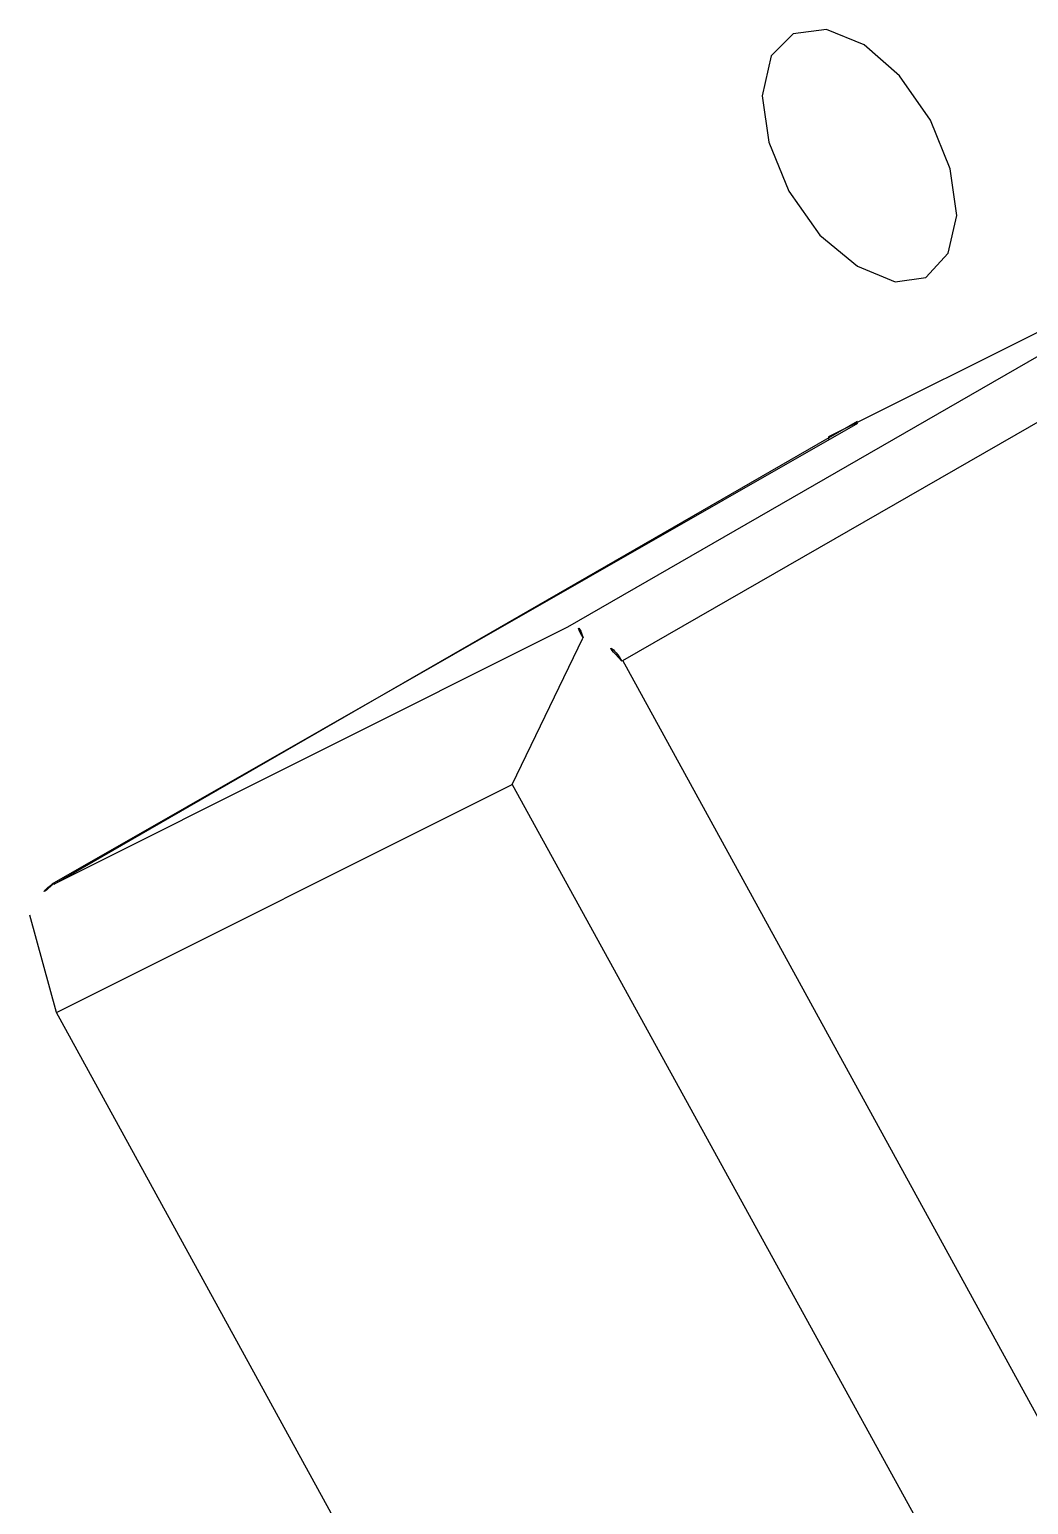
# Model space of a CAD drawing. Header units: millimetres. Extents: x -3.16865624 to -3.16864864, y -11.87708813 to -11.87708127.
# Drawn here: x -3.1686492524 to -3.1686492073, y -11.8770872167 to -11.8770871501 of the extents above; entities that cross this region are included whole.
import ezdxf

# ---------------------------------------------------------------- set-up
doc = ezdxf.new("R2010")
doc.units = ezdxf.units.MM

msp = doc.modelspace()

# ---------------------------------------------------------------- linework, layer by layer
at = {"color": 7, "linetype": 'Continuous', "lineweight": 25}
for p, q in [((-3.1686491899, -11.8770871553), (-3.1686492163, -11.8770871685)), ((-3.168649215, -11.8770871679), (-3.1686492514, -11.8770871887)), ((-3.1686492163, -11.8770871685), (-3.1686492163, -11.8770871686)), ((-3.1686492281, -11.8770871771), (-3.1686492513, -11.8770871887)), ((-3.1686492306, -11.8770871842), (-3.1686492274, -11.8770871776)), ((-3.1686491799, -11.8770872619), (-3.1686492256, -11.8770871786)), ((-3.1686492512, -11.8770871945), (-3.1686492306, -11.8770871842)), ((-3.1686492306, -11.8770871842), (-3.1686491872, -11.877087263)), ((-3.1686492512, -11.8770871945), (-3.1686492524, -11.8770871901)), ((-3.1686492079, -11.8770872733), (-3.1686492512, -11.8770871945))]:
    msp.add_line(p, q, dxfattribs=at)
at = {"color": 8, "linetype": 'Continuous', "lineweight": 25}
for p, q in [((-3.1686491918, -11.8770871562), (-3.1686492281, -11.8770871771)), ((-3.1686492256, -11.8770871786), (-3.1686491887, -11.8770871574)), ((-3.1686492513, -11.8770871887), (-3.168649215, -11.8770871678))]:
    msp.add_line(p, q, dxfattribs=at)
at = {"color": 7, "linetype": 'Continuous', "lineweight": 25, "flags": 128}
msp.add_lwpolyline([(-3.1686492117, -11.8770871542), (-3.1686492131, -11.8770871522), (-3.1686492147, -11.8770871508), (-3.1686492164, -11.8770871501), (-3.1686492179, -11.8770871503), (-3.1686492189, -11.8770871513), (-3.1686492193, -11.8770871531), (-3.168649219, -11.8770871552), (-3.1686492181, -11.8770871574), (-3.1686492167, -11.8770871594), (-3.168649215, -11.8770871608), (-3.1686492133, -11.8770871615), (-3.1686492119, -11.8770871613), (-3.1686492109, -11.8770871602), (-3.1686492105, -11.8770871585), (-3.1686492108, -11.8770871564), (-3.1686492117, -11.8770871542)], dxfattribs=at)
at = {"color": 7, "linetype": 'Continuous', "lineweight": 25}
for centre, major_axis, ratio, start_param, end_param in [((-3.1686492287, -11.8770871803), (0.00000000091, 0.00000000326), 0.3289, 5.7883, 6.5737), ((-3.1686492287, -11.8770871803), (0.00000000307, 0.00000000165), 0.7173, 0.0069, 0.7923), ((-3.1686492519, -11.8770871919), (0.00000000091, 0.00000000326), 0.3289, 0.2905, 1.0759)]:
    msp.add_ellipse(centre, major_axis=major_axis, ratio=ratio, start_param=start_param, end_param=end_param, dxfattribs=at)

doc.saveas('drawing.dxf')
